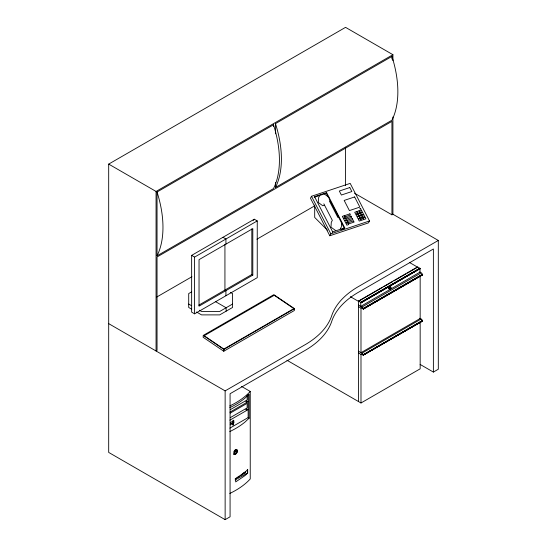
<?xml version="1.0" encoding="UTF-8"?>
<svg xmlns="http://www.w3.org/2000/svg" width="547" height="547" viewBox="0 0 547 547"><rect width="100%" height="100%" fill="white"/><g stroke="black" fill="none" stroke-linecap="round" stroke-linejoin="round"><path stroke-width="0.82" d="M390.517 288.05L390.414 286.997L390.168 288.734L390.483 288.16M390.579 287.729L390.49 286.519M341.69 222.02L341.362 226.896L340.316 228.803M389.04 287.797C388.712 287.544 388.698 288.816 388.814 286.758M389.081 288.296L389.491 286.676M389.696 288.399L389.779 287.77M390.469 288.631L390.708 287.366M389.232 287.455C389.676 285.76 390.996 286.56 389.792 286.149M203.265 335.407L203.122 337.253L223.771 351.256L294.334 310.518L294.477 308.672L273.835 294.669L203.265 335.407L223.914 349.41L223.771 351.256M422.017 320.72A2.277 1.313 60 0 1 422.202 320.918L422.626 321.082L422.503 320.467A3.009 1.737 60 0 0 421.101 319.045L419.706 318.245M419.706 272.091L421.101 272.898A3.166 1.826 60 0 1 422.503 274.266L422.626 274.84L363.413 309.021L362.846 308.638A2.462 1.422 60 0 0 361.676 307.961L360.993 308.098L358.442 306.628M422.64 321.041L363.03 355.078A2.277 1.313 60 0 0 361.499 354.196L360.993 354.388L360.993 402.989L420.164 368.828L420.164 321.93M389.402 286.676C389.737 285.835 388.131 288.255 389.19 289.035M388.876 287.25L388.773 287.647M389.238 287.004L388.965 288.242M389.108 287.866L389.156 286.956M390.599 288.228L390.681 287.797M390.804 288.351L390.811 287.175M419.932 272.215L420.103 268.488L417.614 266.909L358.442 301.069L358.442 401.519M388.719 287.161L389.115 287.387L388.862 286.772M389.396 289.295L390.278 288.919M389.772 287.414L389.772 288.939M389.485 289.445L390.435 288.59L390.298 288.98M390.613 288.59C391.071 287.339 390.476 285.5 389.567 286.341M390.797 288.344L390.442 289.103M389.785 287.428L390.038 286.956M390.483 288.823L389.696 289.404L389.238 289.144M390.175 287.736L390.168 288.515M311.51 196.277L310.464 198.192L329.8 235.764L368.48 222.868L369.526 220.954L350.183 183.382L311.51 196.277L330.846 233.849L329.8 235.764M326.614 192.619L314.532 196.647L314.183 197.282L326.265 193.255L326.614 192.619L344.747 227.839L344.398 228.475L328.966 198.499M319.653 195.71L318.607 197.624L318.279 202.499L322.792 205.761L324.405 205.221M332.309 232.509L332.658 231.866L344.747 227.839M232.803 424.787L233.2 424.11M246.116 401.86L246.512 401.183M233.056 424.93L233.446 424.253M246.362 402.004L246.759 401.327M246.116 409.84L246.512 409.156M246.362 409.976L246.759 409.3M390.004 287.237L390.442 286.867L390.045 286.984M389.115 288.898L388.63 288.064L389.04 288.577M234.027 451.316L235.306 449.723L236.448 449.825M253.165 220.448L254.287 219.21L257.247 220.92L257.247 277.671L194.595 313.841L191.635 312.132L191.635 255.381L254.287 219.21M229.822 407.624A82.371 47.555 0 0 0 245.124 398.018L249.124 394.223L249.124 418.154L245.124 421.949A82.371 47.555 0 0 1 229.822 431.556M247.682 473.073L245.124 475.5L235.682 481.914L235.682 478.495L245.124 472.082L247.682 469.654L247.682 473.073L235.148 479.945M389.696 286.484L390.442 286.45M390.442 289.076L389.895 289.185M390.455 287.64L390.414 288.372M392.664 214.096L438.311 240.454L438.311 369.225L433.381 372.076L433.381 249.001L359.358 291.736A97.318 56.184 0 0 0 331.728 321.363A97.318 56.184 0 0 1 304.091 350.989L230.075 393.724L230.075 516.799L225.138 519.65L108.689 452.417L108.689 164.1L345.547 27.35L392.917 54.7L392.917 60.669M108.689 164.1L156.059 191.45L392.917 54.7M273.5 124.784A95.369 55.062 60 0 1 273.5 188.599L157.044 255.839L157.044 192.018L273.5 124.784L273.5 126.487M391.932 56.409A95.369 55.062 60 0 1 391.932 120.224L275.476 187.464A95.369 55.062 60 0 0 275.476 123.643L391.932 56.409L391.932 58.96M191.635 255.381L194.595 257.09L257.247 220.92M156.456 297.199L191.908 276.734M256.905 239.203L314.525 205.945M191.559 291.92L188.708 293.568L188.708 307.469L191.559 309.117M198.78 305.158L251.825 274.532L252.81 275.107L252.81 228.612L199.04 259.654L199.04 306.149L252.81 275.107M232.543 304.05L219.703 311.469L201.549 311.469L199.409 310.231M354.381 193.132L391.932 214.814L392.917 214.239L392.917 116.983M223.914 349.41L294.477 308.672M438.311 240.454L359.358 286.033A97.318 56.184 0 0 0 331.728 315.667A97.318 56.184 0 0 1 304.091 345.294L225.138 390.879L108.689 323.639M382.107 287.674L358.442 301.335L350.333 296.652M383.591 286.819L392.466 281.691M393.943 280.837L405.778 274.006M407.255 273.151L417.614 267.175L409.505 262.492M419.898 268.228L360.726 302.388L358.442 301.069M419.973 268.297L360.76 302.423L360.76 306.375L420.164 272.05M360.835 302.505L420.041 268.386M360.931 302.648L420.103 268.488M360.972 302.751L420.123 268.536M360.993 302.853L420.158 268.639M358.442 305.048L361.929 307.065L421.101 272.898M361.929 307.065A3.166 1.826 60 0 1 363.331 308.426L422.53 274.32L363.413 308.583L363.413 309.021M363.105 308.925L422.605 274.471M363.16 308.959L422.646 274.628M363.27 309.014L422.653 274.724M230.239 409.682L247.148 399.919L247.148 395.358M229.89 412.164L248.14 401.628M230.239 413.101L247.148 403.337L247.148 407.898L230.239 417.655M229.89 420.137L248.14 409.607M230.246 422.64L233.836 420.568L233.836 422.845L230.246 424.916M230.225 424.075L233.097 422.421L233.836 422.845M229.89 428.116L248.14 417.58L249.124 418.154M358.442 351.195L361.929 353.212L421.101 319.045M363.372 355.276L363.358 354.682L422.53 320.515M363.413 354.791L422.585 320.624M363.454 354.9L422.605 320.686M363.105 355.174L422.646 320.85M363.16 355.215L422.653 320.952M235.155 478.912L236.475 478.153M237.46 477.586L239.436 476.444M240.42 475.876L242.396 474.734L242.396 473.593M422.626 274.84L422.017 274.478M341.178 229.555L343.591 228.749M330.846 233.849L369.526 220.954M390.531 287.722L390.455 288.132M389.69 288.857L390.189 289.144M235.306 453.244L234.451 453.169L234.451 452.034L235.306 450.967L236.16 451.043L236.16 452.184M233.596 454.126L235.306 454.277L237.015 452.15L237.015 449.873M390.346 286.778L390.797 287.202M388.924 288.529L388.767 288.071M222.964 237.295L225.925 239.005L225.925 244.133M420.123 364.425L433.381 372.076M358.442 352.918L360.993 354.388M230.403 292.33L232.543 293.568L232.543 307.469L219.703 314.887L201.549 314.887L196.551 312.002M215.532 301.643L226.123 307.756L226.123 311.175M286.922 360.227L360.993 402.989M188.708 304.05L191.559 305.698M241.412 386.346L250.239 391.447L250.239 478.967A82.371 47.555 0 0 1 229.822 493.435M324.487 194.103L329 197.364M335.482 230.417L330.969 227.155L331.297 222.28L332.344 220.373L323.838 203.846M327.38 230.123L314.689 217.432L314.689 205.036M363.358 354.682L363.331 354.627A3.009 1.737 60 0 0 361.929 353.212M326.265 193.255L328.193 197.002M329.369 200.961L337.875 217.48M314.532 196.647L332.658 231.866M390.64 287.018L390.667 287.394M389.614 288.331L389.717 288.693M389.129 288.269L389.108 288.693M420.164 275.62L420.164 318.504L360.993 352.671L360.993 308.098M391.932 214.814L391.932 121.366L157.044 256.974L157.044 350.422L156.059 350.989L156.059 191.45M345.547 147.252L345.547 185.481M275.476 123.643L275.476 133.858M275.476 182.356L275.476 187.464M251.825 228.885L251.825 274.532M248.14 394.449L248.14 417.58M247.367 469.47L247.367 472.888M233.097 420.137L233.097 422.421M225.925 295.756L225.925 290.628L224.933 290.06L224.933 244.406M225.138 390.879L225.138 519.65M194.595 257.09L194.595 313.841M157.044 192.018A95.369 55.062 60 0 1 157.044 255.839M250.239 391.447A82.371 47.555 0 0 1 229.822 405.915M360.705 208.386L360.651 209.296L359.803 208.687L360.705 208.386M233.056 424.028L232.66 424.704L233.2 425.012L233.59 424.335L233.056 424.028M246.362 401.101L245.972 401.778L246.512 402.086L246.902 401.409L246.362 401.101M246.362 409.074L245.972 409.751L246.512 410.065L246.902 409.382L246.362 409.074M235.552 449.866L233.843 451.993L233.843 454.27L235.552 454.42L237.261 452.294L237.261 450.017L235.552 449.866M235.552 451.111L234.697 452.171L234.697 453.313L235.552 453.388L236.407 452.328L236.407 451.186L235.552 451.111M274.232 295.284L204.161 335.735L223.826 349.075L293.896 308.617L274.232 295.284M245.357 471.883L243.381 473.025L243.381 474.167L245.357 473.025L245.357 471.883M349.793 187.546L339.331 191.033L341.39 195.033L351.851 191.546L349.793 187.546M354.627 196.941L344.166 200.428L349.396 210.588L359.858 207.101L354.627 196.941M344.145 215.778L342.326 216.386L343.236 218.144L345.048 217.542L344.145 215.778M349.882 213.863L344.747 215.58L345.348 216.749L350.49 215.039L349.882 213.863M356.535 211.648L354.716 212.257L355.625 214.014L357.437 213.412L356.535 211.648M358.948 210.841L357.136 211.45L358.046 213.207L359.858 212.605L358.948 210.841M361.369 210.041L359.557 210.643L360.459 212.407L362.271 211.798L361.369 210.041M345.348 218.13L343.537 218.732L344.446 220.496L346.258 219.887L345.348 218.13M351.092 216.215L345.957 217.925L346.559 219.101L351.694 217.385L351.092 216.215M357.738 214L355.926 214.602L356.835 216.366L358.647 215.757L357.738 214M360.158 213.193L358.347 213.795L359.249 215.559L361.061 214.95L360.158 213.193M362.572 212.386L360.76 212.988L361.67 214.752L363.481 214.15L362.572 212.386M346.559 220.475L344.747 221.084L345.656 222.841L347.468 222.239L346.559 220.475M352.302 218.561L347.167 220.277L347.769 221.446L352.904 219.737L352.302 218.561M358.948 216.345L357.136 216.954L358.046 218.711L359.858 218.109L358.948 216.345M361.369 215.539L359.557 216.147L360.459 217.904L362.271 217.303L361.369 215.539M363.782 214.732L361.97 215.34L362.88 217.097L364.692 216.496L363.782 214.732M347.769 222.827L345.957 223.429L346.86 225.193L348.678 224.585L347.769 222.827M353.512 220.913L348.371 222.622L348.979 223.798L354.114 222.082L353.512 220.913M360.158 218.697L358.347 219.299L359.249 221.063L361.061 220.455L360.158 218.697M362.572 217.891L360.76 218.492L361.67 220.256L363.481 219.648L362.572 217.891M364.993 217.084L363.181 217.685L364.083 219.45L365.902 218.841L364.993 217.084"/></g></svg>
